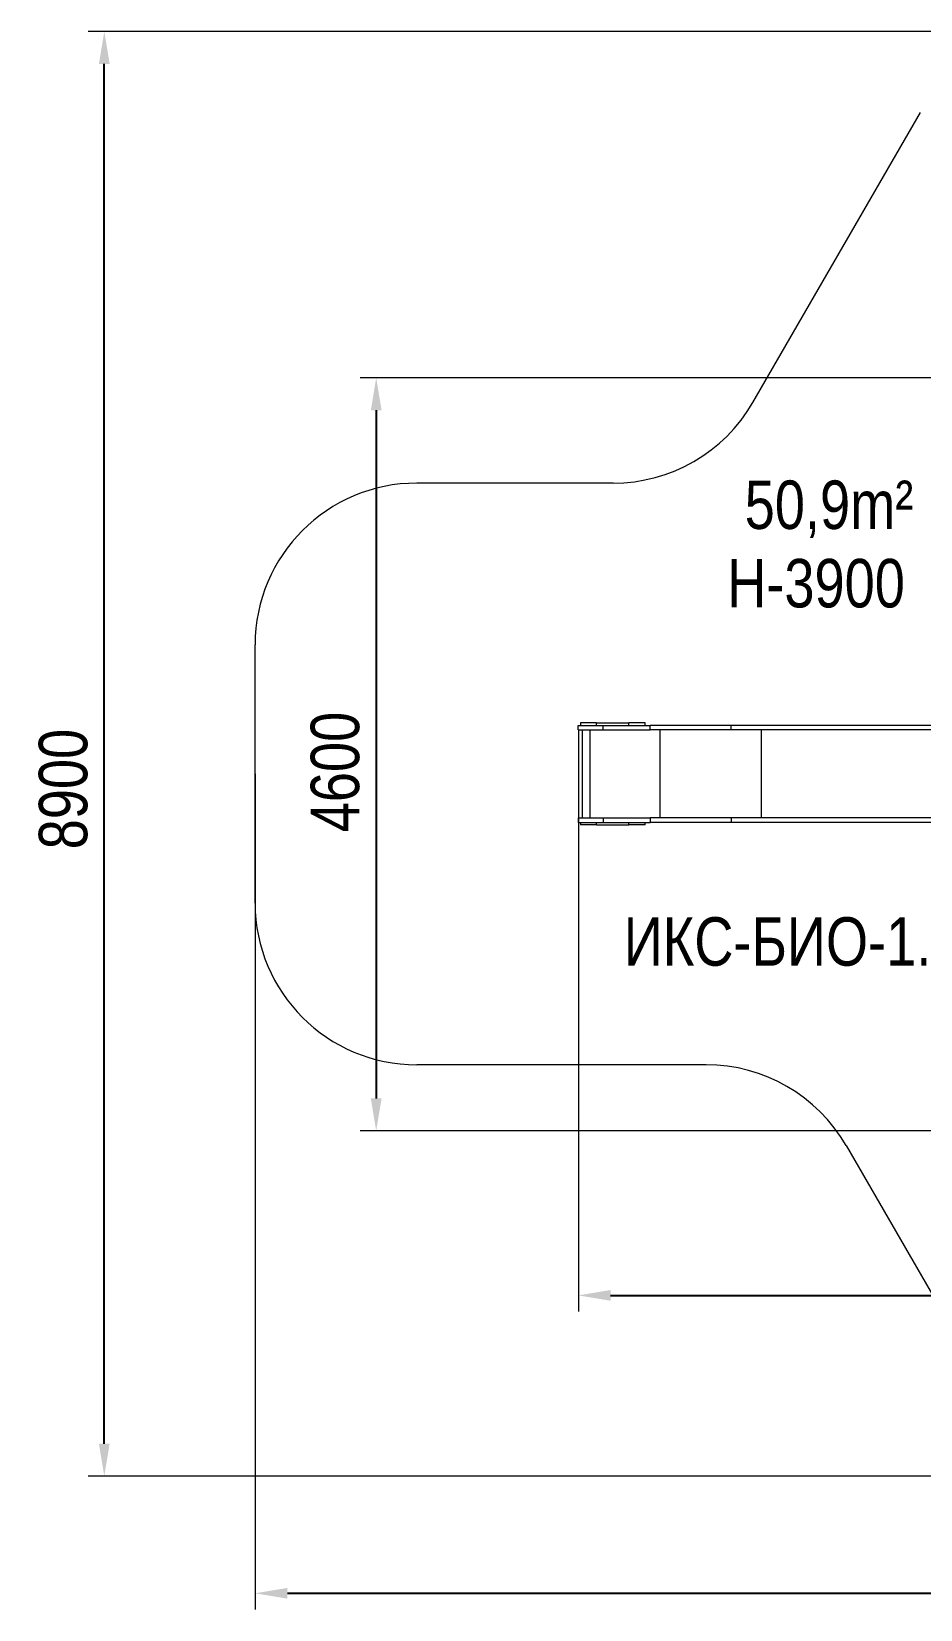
# Model space of a CAD drawing. Header units: millimetres. Extents: x -6089 to 4469, y -5168 to 4598.
# Drawn here: x -6089 to -588, y -5168 to 4598 of the extents above; entities that cross this region are included whole.
import ezdxf

# ---------------------------------------------------------------- set-up
doc = ezdxf.new("R2010")
doc.units = ezdxf.units.MM
for name, color, linetype in [('DIKOM_АРТИКУЛ', 7, 'Continuous'), ('DIKOM_ЗОНА', 80, 'Continuous'), ('DIKOM_РАЗМЕР_ЗОНА', 7, 'Continuous'), ('DIKOM_РАЗМЕР_ОБЪЕКТА', 7, 'Continuous')]:
    doc.layers.add(name, color=color, linetype=linetype)
doc.styles.add('style1', font='arial.ttf', dxfattribs={"width": 0.8})
doc.dimstyles.new('1-50', dxfattribs={"dimtxt": 300, "dimasz": 200, "dimexe": 100, "dimexo": 0, "dimgap": 100, "dimtad": 1, "dimdec": 0, "dimtxsty": 'style1', "dimcen": 0, "dimclrd": 7, "dimclre": 7, "dimadec": 1, "dimazin": 2, "dimtfac": 1, "dimtdec": 0, "dimtmove": 1, "dimatfit": 3, "dimfxl": 0, "dimlwd": 25, "dimlwe": 18, "dimarcsym": 0})

# ---------------------------------------------------------------- blocks, each defined once
blk = doc.blocks.new('*D16')
at = {"layer": 'Defpoints', "color": 0, "transparency": 16777216}
for p in [(252.2, 2454.2), (-3956.1, -2205.1), (1331.7, -2205.1)]:
    blk.add_point(p, dxfattribs=at)
at = {"layer": 'DIKOM_РАЗМЕР_ОБЪЕКТА', "color": 7, "lineweight": 18, "transparency": 16777216}
for p, q in [((252.2, 2454.2), (-4056.1, 2454.2)), ((1331.7, -2205.1), (-4056.1, -2205.1))]:
    blk.add_line(p, q, dxfattribs=at)
at = {"layer": 'DIKOM_РАЗМЕР_ОБЪЕКТА', "color": 7, "lineweight": 25, "transparency": 16777216}
blk.add_line((-3956.1, 2254.2), (-3956.1, -2005.1), dxfattribs=at)
at = {"layer": 'DIKOM_РАЗМЕР_ОБЪЕКТА', "color": 7, "transparency": 16777216}
for points in [[(-3989.4, 2254.2), (-3922.7, 2254.2), (-3956.1, 2454.2)], [(-3989.4, -2005.1), (-3922.7, -2005.1), (-3956.1, -2205.1)]]:
    blk.add_solid(points, dxfattribs=at)
at = {"layer": 'DIKOM_РАЗМЕР_ОБЪЕКТА', "color": 0, "transparency": 16777216, "insert": (-4209.2, 15.4), "char_height": 300, "attachment_point": 5, "rotation": 90, "style": 'style1'}
blk.add_mtext('4600', dxfattribs=at)
blk = doc.blocks.new('*D15')
at = {"layer": 'Defpoints', "color": 0, "transparency": 16777216}
for p in [(-2705.3, 275), (2537.3, -1127), (2537.3, -3223.6)]:
    blk.add_point(p, dxfattribs=at)
at = {"layer": 'DIKOM_РАЗМЕР_ОБЪЕКТА', "color": 7, "lineweight": 18, "transparency": 16777216}
for p, q in [((-2705.3, 275), (-2705.3, -3323.6)), ((2537.3, -1127), (2537.3, -3323.6))]:
    blk.add_line(p, q, dxfattribs=at)
at = {"layer": 'DIKOM_РАЗМЕР_ОБЪЕКТА', "color": 7, "lineweight": 25, "transparency": 16777216}
blk.add_line((-2505.3, -3223.6), (2337.3, -3223.6), dxfattribs=at)
at = {"layer": 'DIKOM_РАЗМЕР_ОБЪЕКТА', "color": 7, "transparency": 16777216}
for points in [[(-2505.3, -3190.3), (-2505.3, -3257), (-2705.3, -3223.6)], [(2337.3, -3190.3), (2337.3, -3257), (2537.3, -3223.6)]]:
    blk.add_solid(points, dxfattribs=at)
at = {"layer": 'DIKOM_РАЗМЕР_ОБЪЕКТА', "color": 0, "transparency": 16777216, "insert": (-84, -2970.3), "char_height": 300, "attachment_point": 5, "style": 'style1'}
blk.add_mtext('5300', dxfattribs=at)
blk = doc.blocks.new('*D14')
at = {"layer": 'Defpoints', "color": 0, "transparency": 16777216}
for p in [(-4705.3, 3.5), (4469.2, -1748.6), (4469.2, -5067.5)]:
    blk.add_point(p, dxfattribs=at)
at = {"layer": 'DIKOM_РАЗМЕР_ЗОНА', "color": 7, "lineweight": 18, "transparency": 16777216}
for p, q in [((-4705.3, 3.5), (-4705.3, -5167.5)), ((4469.2, -1748.6), (4469.2, -5167.5))]:
    blk.add_line(p, q, dxfattribs=at)
at = {"layer": 'DIKOM_РАЗМЕР_ЗОНА', "color": 7, "lineweight": 25, "transparency": 16777216}
blk.add_line((-4505.3, -5067.5), (4269.2, -5067.5), dxfattribs=at)
at = {"layer": 'DIKOM_РАЗМЕР_ЗОНА', "color": 7, "transparency": 16777216}
for points in [[(-4505.3, -5034.2), (-4505.3, -5100.8), (-4705.3, -5067.5)], [(4269.2, -5034.2), (4269.2, -5100.8), (4469.2, -5067.5)]]:
    blk.add_solid(points, dxfattribs=at)
at = {"layer": 'DIKOM_РАЗМЕР_ЗОНА', "color": 0, "transparency": 16777216, "insert": (-118.1, -4814.3), "char_height": 300, "attachment_point": 5, "style": 'style1'}
blk.add_mtext('9200', dxfattribs=at)
blk = doc.blocks.new('*D13')
at = {"layer": 'Defpoints', "color": 0, "transparency": 16777216}
for p in [(-5638.6, 4598.4), (277.6, 4598.4), (709.9, -4341.7)]:
    blk.add_point(p, dxfattribs=at)
at = {"layer": 'DIKOM_РАЗМЕР_ЗОНА', "color": 7, "lineweight": 18, "transparency": 16777216}
for p, q in [((277.6, 4598.4), (-5738.6, 4598.4)), ((709.9, -4341.7), (-5738.6, -4341.7))]:
    blk.add_line(p, q, dxfattribs=at)
at = {"layer": 'DIKOM_РАЗМЕР_ЗОНА', "color": 7, "lineweight": 25, "transparency": 16777216}
blk.add_line((-5638.6, -4141.7), (-5638.6, 4398.4), dxfattribs=at)
at = {"layer": 'DIKOM_РАЗМЕР_ЗОНА', "color": 7, "transparency": 16777216}
for points in [[(-5671.9, 4398.4), (-5605.2, 4398.4), (-5638.6, 4598.4)], [(-5671.9, -4141.7), (-5605.2, -4141.7), (-5638.6, -4341.7)]]:
    blk.add_solid(points, dxfattribs=at)
at = {"layer": 'DIKOM_РАЗМЕР_ЗОНА', "color": 0, "transparency": 16777216, "insert": (-5891.7, -90.1), "char_height": 300, "attachment_point": 5, "rotation": 90, "style": 'style1'}
blk.add_mtext('8900', dxfattribs=at)

msp = doc.modelspace()

# ---------------------------------------------------------------- linework, layer by layer
at = {"color": 7, "linetype": 'Continuous', "lineweight": 15}
for p, q in [((-2706.3, 277), (-2706.3, 304)), ((-2706.3, 304), (-2551.9, 304)), ((-2706.3, 277), (-2706.3, 304)), ((-2706.3, 304), (-2706.3, 304)), ((-2691.7, 319), (-2691.7, 304)), ((-2593.4, 319), (-2691.7, 319)), ((-2593.4, 304), (-2593.4, 319)), ((-2593.4, 319), (-2393.5, 319)), ((-2551.9, 277), (-2551.9, 304)), ((-2551.9, 304), (-2260.5, 304)), ((-2393.5, 304), (-2393.5, 319)), ((-2291.7, 319), (-2393.5, 319)), ((-2291.7, 304), (-2291.7, 319)), ((-2260.5, 277), (-2260.5, 304)), ((-1760.2, 277), (-1760.2, 304)), ((-481.7, 304), (-1760.2, 304)), ((-2706.3, 277), (-2551.9, 277)), ((-2706.3, 277), (-2706.3, 277)), ((-2681.3, 277), (-2681.3, -269)), ((-2551.9, 277), (-2260.5, 277)), ((-1760.2, 277), (-2260.5, 277)), ((-481.7, 277), (-1760.2, 277)), ((-2706.3, -269), (-2706.3, -296)), ((-2706.3, -269), (-2551.9, -269)), ((-2706.3, -269), (-2706.3, -296)), ((-2706.3, -269), (-2706.3, -269)), ((-2551.9, -269), (-2551.9, -296)), ((-2551.9, -269), (-2260.5, -269)), ((-2260.5, -269), (-2260.5, -296)), ((-1760.2, -269), (-2260.5, -269)), ((-1760.2, -269), (-1760.2, -296)), ((-481.7, -269), (-1760.2, -269)), ((-2706.3, -296), (-2551.9, -296)), ((-2706.3, -296), (-2706.3, -296)), ((-2691.7, -296), (-2691.7, -311)), ((-2593.4, -311), (-2691.7, -311)), ((-2593.4, -311), (-2593.4, -296)), ((-2593.4, -311), (-2393.5, -311)), ((-2551.9, -296), (-2260.5, -296)), ((-2393.5, -311), (-2393.5, -296)), ((-2291.7, -311), (-2291.7, -296)), ((-1760.2, -296), (-2260.5, -296)), ((-481.7, -296), (-1760.2, -296))]:
    msp.add_line(p, q, dxfattribs=at)
at = {"color": 8, "linetype": 'Continuous', "lineweight": 15}
for p, q in [((-2632.2, -269), (-2632.2, 277)), ((-2198.1, -269), (-2198.1, 277)), ((-1572.8, -269), (-1572.8, 277))]:
    msp.add_line(p, q, dxfattribs=at)
at = {"color": 7, "linetype": 'Continuous', "lineweight": 15, "flags": 128}
for points in [[(-1760.2, 304), (-1773.4, 304), (-1786.7, 304), (-1800.3, 304), (-1814.1, 304), (-1828.2, 304), (-1842.4, 304), (-1856.8, 304), (-1871.4, 304), (-1886.2, 304), (-1901.2, 304), (-1916.3, 304), (-1931.6, 304), (-1947.1, 304), (-1962.7, 304), (-1978.4, 304), (-1994.3, 304), (-2010.3, 304), (-2026.4, 304), (-2042.6, 304), (-2059, 304), (-2075.4, 304), (-2091.9, 304), (-2108.5, 304), (-2125.2, 304), (-2142, 304), (-2158.8, 304), (-2175.6, 304), (-2192.6, 304), (-2209.5, 304), (-2226.5, 304), (-2243.5, 304), (-2260.5, 304)], [(-2291.7, -311), (-2291.8, -311), (-2292.3, -311), (-2293.1, -311), (-2294.2, -311), (-2295.7, -311), (-2297.6, -311), (-2299.7, -311), (-2302.2, -311), (-2305, -311), (-2308.1, -311), (-2311.5, -311), (-2315.2, -311), (-2319.1, -311), (-2323.3, -311), (-2327.8, -311), (-2332.4, -311), (-2337.3, -311), (-2342.4, -311), (-2347.6, -311), (-2353, -311), (-2358.5, -311), (-2364.2, -311), (-2369.9, -311), (-2375.8, -311), (-2381.6, -311), (-2387.5, -311), (-2393.5, -311)]]:
    msp.add_lwpolyline(points, dxfattribs=at)
at = {"layer": 'DIKOM_ЗОНА', "color": 3, "lineweight": 15}
for p, q in [((-1624.7, 2303.5), (-588.4, 4098.4)), ((-2490.7, 1803.5), (-3705.3, 1803.5)), ((-4705.3, -796.5), (-4705.3, 803.5)), ((-1914.2, -1796.5), (-3705.3, -1796.5)), ((-1048.2, -2296.5), (-156.1, -3841.7))]:
    msp.add_line(p, q, dxfattribs=at)
for centre, start, end in [((-2490.7, 2803.5), 270, 330), ((-3705.3, 803.5), 90, 180), ((-3705.3, -796.5), 180, 270), ((-1914.2, -2796.5), 30, 90)]:
    msp.add_arc(centre, 1000, start, end, dxfattribs=at)

# ---------------------------------------------------------------- texts
at = {"layer": 'DIKOM_АРТИКУЛ', "insert": (-2424.1, -883.2), "char_height": 300, "width": 1667.537, "attachment_point": 1, "style": 'style1'}
msp.add_mtext('ИКС-БИО-1.1', dxfattribs=at)
at = {"layer": 'DIKOM_РАЗМЕР_ОБЪЕКТА', "char_height": 300, "width": 5885.531, "attachment_point": 1, "style": 'style1'}
for s, insert in [('50,9m²', (-1675.9, 1819.7)), ('H-3900', (-1784.1, 1334.2))]:
    msp.add_mtext(s, dxfattribs=dict(at, insert=insert))

# ---------------------------------------------------------------- dimensions: what is measured, and where the dimension line sits
at = {"layer": 'DIKOM_РАЗМЕР_ЗОНА'}
dim = msp.add_linear_dim(base=(-5638.6, 4598.4), p1=(709.9, -4341.7), p2=(277.6, 4598.4), angle=270, text='8900', dimstyle='1-50', override={"dimscale": 1, "dimtix": 0, "dimtofl": 1, "dimtmove": 1, "dimatfit": 3}, dxfattribs=at)
dim.commit()
dim.dimension.update_dxf_attribs({"geometry": '*D13', "text_midpoint": (-5638.6, -90.1), "dimtype": 160})
dim = msp.add_linear_dim(base=(4469.2, -5067.5), p1=(-4705.3, 3.5), p2=(4469.2, -1748.6), text='9200', dimstyle='1-50', dxfattribs=at)
dim.commit()
dim.dimension.update_dxf_attribs({"geometry": '*D14', "text_midpoint": (-118.1, -5067.5), "dimtype": 160})
at = {"layer": 'DIKOM_РАЗМЕР_ОБЪЕКТА'}
dim = msp.add_linear_dim(base=(-3956.1, -2205.1), p1=(252.2, 2454.2), p2=(1331.7, -2205.1), angle=270, text='4600', dimstyle='1-50', override={"dimscale": 1, "dimtix": 0, "dimtofl": 1, "dimtmove": 1, "dimatfit": 3}, dxfattribs=at)
dim.commit()
dim.dimension.update_dxf_attribs({"geometry": '*D16', "text_midpoint": (-3956.1, 15.4), "dimtype": 160})
dim = msp.add_linear_dim(base=(2537.3, -3223.6), p1=(-2705.3, 275), p2=(2537.3, -1127), text='5300', dimstyle='1-50', dxfattribs=at)
dim.commit()
dim.dimension.update_dxf_attribs({"geometry": '*D15', "text_midpoint": (-84, -3223.6), "dimtype": 160})

doc.saveas('drawing.dxf')
